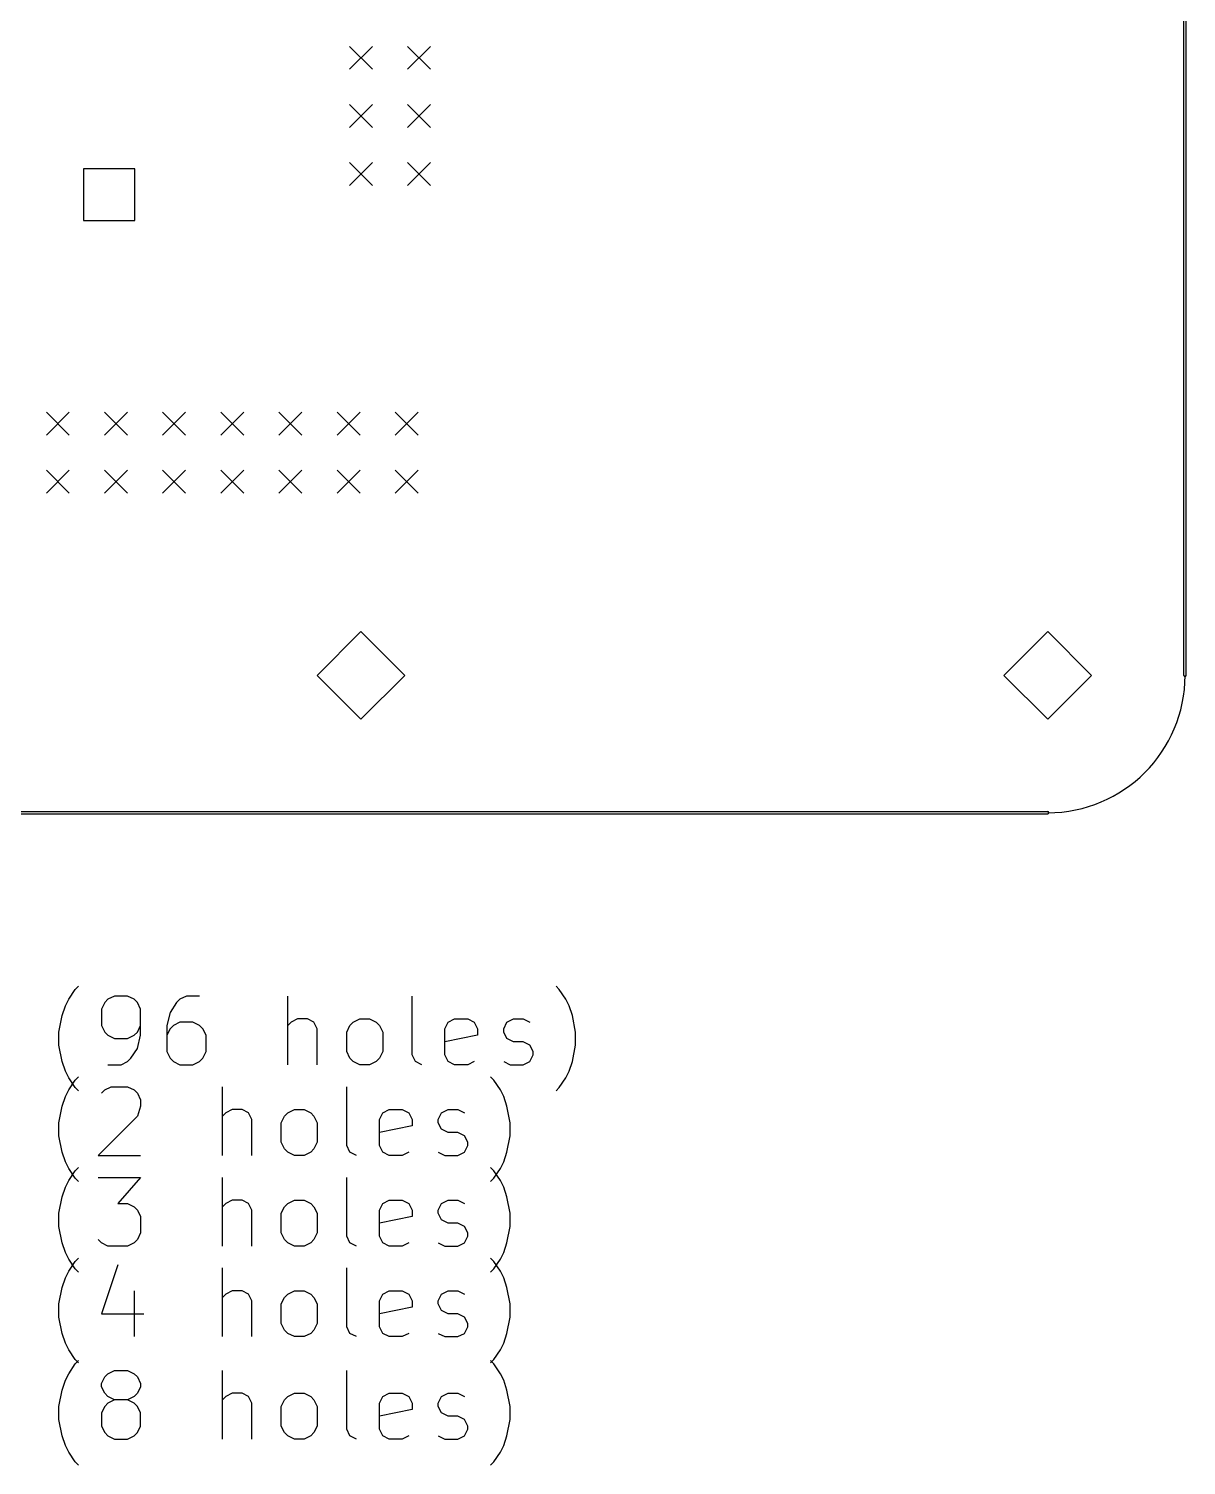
# Model space of a CAD drawing. Extents: x 6 to 105, y -134 to -10.
# Drawn here: x 54.5 to 105, y -133.5 to -70.8 of the extents above; entities that cross this region are included whole.
import ezdxf

# ---------------------------------------------------------------- set-up
doc = ezdxf.new("R2010")
doc.units = 0
doc.header["$MEASUREMENT"] = 0
doc.layers.add('BLACK', color=7, linetype='CONTINUOUS')

msp = doc.modelspace()

# ---------------------------------------------------------------- linework, layer by layer
at = {"layer": 'Black'}
for p, q in [((104.95, -99), (104.95, -16)), ((105.05, -99), (105.05, -16)), ((68.5, -71.52), (69.5, -72.52)), ((69.5, -71.52), (68.5, -72.52)), ((71.04, -71.52), (72.04, -72.52)), ((72.04, -71.52), (71.04, -72.52)), ((68.5, -74.06), (69.5, -75.06)), ((69.5, -74.06), (68.5, -75.06)), ((71.04, -74.06), (72.04, -75.06)), ((72.04, -74.06), (71.04, -75.06)), ((59.1225, -76.8775), (56.8775, -76.8775)), ((56.8775, -76.8775), (56.8775, -79.1225)), ((59.1225, -79.1225), (59.1225, -76.8775)), ((68.5, -76.6), (69.5, -77.6)), ((69.5, -76.6), (68.5, -77.6)), ((71.04, -76.6), (72.04, -77.6)), ((72.04, -76.6), (71.04, -77.6)), ((56.8775, -79.1225), (59.1225, -79.1225)), ((55.26, -87.5), (56.26, -88.5)), ((56.26, -87.5), (55.26, -88.5)), ((57.8, -87.5), (58.8, -88.5)), ((58.8, -87.5), (57.8, -88.5)), ((60.34, -87.5), (61.34, -88.5)), ((61.34, -87.5), (60.34, -88.5)), ((62.88, -87.5), (63.88, -88.5)), ((63.88, -87.5), (62.88, -88.5)), ((65.42, -87.5), (66.42, -88.5)), ((66.42, -87.5), (65.42, -88.5)), ((67.96, -87.5), (68.96, -88.5)), ((68.96, -87.5), (67.96, -88.5)), ((70.5, -87.5), (71.5, -88.5)), ((71.5, -87.5), (70.5, -88.5)), ((55.26, -90.04), (56.26, -91.04)), ((56.26, -90.04), (55.26, -91.04)), ((57.8, -90.04), (58.8, -91.04)), ((58.8, -90.04), (57.8, -91.04)), ((60.34, -90.04), (61.34, -91.04)), ((61.34, -90.04), (60.34, -91.04)), ((62.88, -90.04), (63.88, -91.04)), ((63.88, -90.04), (62.88, -91.04)), ((65.42, -90.04), (66.42, -91.04)), ((66.42, -90.04), (65.42, -91.04)), ((67.96, -90.04), (68.96, -91.04)), ((68.96, -90.04), (67.96, -91.04)), ((70.5, -90.04), (71.5, -91.04)), ((71.5, -90.04), (70.5, -91.04)), ((69, -97.0823), (67.0823, -99)), ((70.9177, -99), (69, -97.0823)), ((99, -97.0823), (97.0823, -99)), ((100.918, -99), (99, -97.0823)), ((67.0823, -99), (69, -100.918)), ((69, -100.918), (70.9177, -99)), ((97.0823, -99), (99, -100.918)), ((99, -100.918), (100.918, -99)), ((16, -104.95), (99, -104.95)), ((16, -105.05), (99, -105.05)), ((56.2357, -113.15), (56.5214, -112.721)), ((56.5214, -112.721), (56.6643, -112.579)), ((77.6643, -112.721), (77.5214, -112.579)), ((77.95, -113.15), (77.6643, -112.721)), ((55.95, -113.864), (56.0929, -113.436)), ((56.0929, -113.436), (56.2357, -113.15)), ((57.8071, -113.293), (57.6643, -113.579)), ((57.6643, -113.579), (57.6643, -114.293)), ((57.95, -113.15), (57.8071, -113.293)), ((58.2357, -113.007), (57.95, -113.15)), ((58.8071, -113.007), (58.2357, -113.007)), ((59.0929, -113.15), (58.8071, -113.007)), ((59.2357, -113.293), (59.0929, -113.15)), ((59.3786, -113.579), (59.2357, -113.293)), ((59.3786, -114.721), (59.3786, -113.579)), ((60.95, -113.293), (60.6643, -113.721)), ((61.0929, -113.15), (60.95, -113.293)), ((61.3786, -113.007), (61.0929, -113.15)), ((61.95, -113.007), (61.3786, -113.007)), ((65.8071, -116.007), (65.8071, -113.007)), ((71.2357, -115.579), (71.2357, -113.007)), ((78.0929, -113.436), (77.95, -113.15)), ((78.2357, -113.864), (78.0929, -113.436)), ((55.8071, -114.579), (55.95, -113.864)), ((60.6643, -113.721), (60.5214, -114.293)), ((61.0929, -114.15), (60.8071, -114.293)), ((61.6643, -114.15), (61.0929, -114.15)), ((61.95, -114.293), (61.6643, -114.15)), ((65.95, -114.15), (65.8071, -114.293)), ((66.2357, -114.007), (65.95, -114.15)), ((66.6643, -114.007), (66.2357, -114.007)), ((66.95, -114.15), (66.6643, -114.007)), ((67.0929, -114.436), (66.95, -114.15)), ((68.5214, -114.293), (68.6643, -114.15)), ((68.6643, -114.15), (68.95, -114.007)), ((68.95, -114.007), (69.3786, -114.007)), ((69.3786, -114.007), (69.6643, -114.15)), ((69.6643, -114.15), (69.8071, -114.293)), ((72.6643, -114.436), (72.8071, -114.15)), ((72.8071, -114.15), (73.0929, -114.007)), ((73.0929, -114.007), (73.6643, -114.007)), ((73.6643, -114.007), (73.95, -114.15)), ((73.95, -114.15), (74.0929, -114.436)), ((75.2357, -114.436), (75.3786, -114.15)), ((75.3786, -114.15), (75.6643, -114.007)), ((75.6643, -114.007), (76.0929, -114.007)), ((76.0929, -114.007), (76.3786, -114.15)), ((78.3786, -114.579), (78.2357, -113.864)), ((55.8071, -115.15), (55.8071, -114.579)), ((57.6643, -114.293), (57.8071, -114.579)), ((57.8071, -114.579), (57.95, -114.721)), ((57.95, -114.721), (58.2357, -114.864)), ((58.8071, -114.864), (59.0929, -114.721)), ((59.0929, -114.721), (59.2357, -114.579)), ((59.2357, -114.579), (59.3786, -114.293)), ((59.2357, -115.293), (59.3786, -114.721)), ((60.5214, -114.293), (60.5214, -115.436)), ((60.6643, -114.436), (60.5214, -114.721)), ((60.8071, -114.293), (60.6643, -114.436)), ((62.0929, -114.436), (61.95, -114.293)), ((62.2357, -114.721), (62.0929, -114.436)), ((62.2357, -115.436), (62.2357, -114.721)), ((67.0929, -116.007), (67.0929, -114.436)), ((68.3786, -114.579), (68.5214, -114.293)), ((68.3786, -115.436), (68.3786, -114.579)), ((69.8071, -114.293), (69.95, -114.579)), ((69.95, -114.579), (69.95, -115.436)), ((72.6643, -115.579), (72.6643, -114.436)), ((74.0929, -114.721), (72.6643, -115.007)), ((74.0929, -114.436), (74.0929, -114.721)), ((75.2357, -114.579), (75.2357, -114.436)), ((75.3786, -114.864), (75.2357, -114.579)), ((78.3786, -115.15), (78.3786, -114.579)), ((55.95, -115.864), (55.8071, -115.15)), ((58.2357, -114.864), (58.8071, -114.864)), ((58.95, -115.721), (59.2357, -115.293)), ((60.5214, -115.436), (60.6643, -115.721)), ((62.0929, -115.721), (62.2357, -115.436)), ((68.5214, -115.721), (68.3786, -115.436)), ((69.95, -115.436), (69.8071, -115.721)), ((75.6643, -115.007), (75.3786, -114.864)), ((76.0929, -115.007), (75.6643, -115.007)), ((76.3786, -115.15), (76.0929, -115.007)), ((76.5214, -115.436), (76.3786, -115.15)), ((76.5214, -115.579), (76.5214, -115.436)), ((78.2357, -115.864), (78.3786, -115.15)), ((56.0929, -116.293), (55.95, -115.864)), ((57.95, -116.007), (58.5214, -116.007)), ((58.5214, -116.007), (58.8071, -115.864)), ((58.8071, -115.864), (58.95, -115.721)), ((60.6643, -115.721), (60.8071, -115.864)), ((60.8071, -115.864), (61.0929, -116.007)), ((61.0929, -116.007), (61.6643, -116.007)), ((61.6643, -116.007), (61.95, -115.864)), ((61.95, -115.864), (62.0929, -115.721)), ((68.6643, -115.864), (68.5214, -115.721)), ((68.95, -116.007), (68.6643, -115.864)), ((69.3786, -116.007), (68.95, -116.007)), ((69.6643, -115.864), (69.3786, -116.007)), ((69.8071, -115.721), (69.6643, -115.864)), ((71.3786, -115.864), (71.2357, -115.579)), ((71.6643, -116.007), (71.3786, -115.864)), ((72.8071, -115.864), (72.6643, -115.579)), ((73.0929, -116.007), (72.8071, -115.864)), ((73.6643, -116.007), (73.0929, -116.007)), ((73.95, -115.864), (73.6643, -116.007)), ((75.2357, -115.864), (75.5214, -116.007)), ((75.5214, -116.007), (76.0929, -116.007)), ((76.0929, -116.007), (76.3786, -115.864)), ((76.3786, -115.864), (76.5214, -115.579)), ((78.0929, -116.293), (78.2357, -115.864)), ((56.2357, -116.579), (56.0929, -116.293)), ((56.5214, -117.007), (56.2357, -116.579)), ((56.2357, -117.11), (56.5214, -116.681)), ((56.5214, -116.681), (56.6643, -116.539)), ((74.8071, -116.681), (74.6643, -116.539)), ((75.0929, -117.11), (74.8071, -116.681)), ((77.6643, -117.007), (77.95, -116.579)), ((77.95, -116.579), (78.0929, -116.293)), ((56.0929, -117.396), (56.2357, -117.11)), ((56.6643, -117.15), (56.5214, -117.007)), ((57.6643, -117.253), (57.8071, -117.11)), ((57.8071, -117.11), (58.0929, -116.967)), ((58.0929, -116.967), (58.8071, -116.967)), ((58.8071, -116.967), (59.0929, -117.11)), ((59.0929, -117.11), (59.2357, -117.253)), ((59.2357, -117.253), (59.3786, -117.539)), ((62.95, -119.967), (62.95, -116.967)), ((68.3786, -119.539), (68.3786, -116.967)), ((75.2357, -117.396), (75.0929, -117.11)), ((77.5214, -117.15), (77.6643, -117.007)), ((55.8071, -118.539), (55.95, -117.824)), ((55.95, -117.824), (56.0929, -117.396)), ((59.3786, -117.824), (59.2357, -118.253)), ((59.3786, -117.539), (59.3786, -117.824)), ((63.3786, -117.967), (63.0929, -118.11)), ((63.8071, -117.967), (63.3786, -117.967)), ((64.0929, -118.11), (63.8071, -117.967)), ((65.8071, -118.11), (66.0929, -117.967)), ((66.0929, -117.967), (66.5214, -117.967)), ((66.5214, -117.967), (66.8071, -118.11)), ((69.95, -118.11), (70.2357, -117.967)), ((70.2357, -117.967), (70.8071, -117.967)), ((70.8071, -117.967), (71.0929, -118.11)), ((72.5214, -118.11), (72.8071, -117.967)), ((72.8071, -117.967), (73.2357, -117.967)), ((73.2357, -117.967), (73.5214, -118.11)), ((75.3786, -117.824), (75.2357, -117.396)), ((75.5214, -118.539), (75.3786, -117.824)), ((55.8071, -119.11), (55.8071, -118.539)), ((59.2357, -118.253), (57.5214, -119.967)), ((63.0929, -118.11), (62.95, -118.253)), ((64.2357, -118.396), (64.0929, -118.11)), ((64.2357, -119.967), (64.2357, -118.396)), ((65.5214, -118.539), (65.6643, -118.253)), ((65.5214, -119.396), (65.5214, -118.539)), ((65.6643, -118.253), (65.8071, -118.11)), ((66.8071, -118.11), (66.95, -118.253)), ((66.95, -118.253), (67.0929, -118.539)), ((67.0929, -118.539), (67.0929, -119.396)), ((69.8071, -118.396), (69.95, -118.11)), ((69.8071, -119.539), (69.8071, -118.396)), ((71.0929, -118.11), (71.2357, -118.396)), ((71.2357, -118.396), (71.2357, -118.681)), ((72.3786, -118.396), (72.5214, -118.11)), ((72.3786, -118.539), (72.3786, -118.396)), ((72.5214, -118.824), (72.3786, -118.539)), ((75.5214, -119.11), (75.5214, -118.539)), ((55.95, -119.824), (55.8071, -119.11)), ((71.2357, -118.681), (69.8071, -118.967)), ((72.8071, -118.967), (72.5214, -118.824)), ((73.2357, -118.967), (72.8071, -118.967)), ((73.5214, -119.11), (73.2357, -118.967)), ((73.6643, -119.396), (73.5214, -119.11)), ((75.3786, -119.824), (75.5214, -119.11)), ((56.0929, -120.253), (55.95, -119.824)), ((65.6643, -119.681), (65.5214, -119.396)), ((65.8071, -119.824), (65.6643, -119.681)), ((66.0929, -119.967), (65.8071, -119.824)), ((66.8071, -119.824), (66.5214, -119.967)), ((66.95, -119.681), (66.8071, -119.824)), ((67.0929, -119.396), (66.95, -119.681)), ((68.5214, -119.824), (68.3786, -119.539)), ((68.8071, -119.967), (68.5214, -119.824)), ((69.95, -119.824), (69.8071, -119.539)), ((70.2357, -119.967), (69.95, -119.824)), ((71.0929, -119.824), (70.8071, -119.967)), ((72.3786, -119.824), (72.6643, -119.967)), ((73.2357, -119.967), (73.5214, -119.824)), ((73.5214, -119.824), (73.6643, -119.539)), ((73.6643, -119.539), (73.6643, -119.396)), ((75.2357, -120.253), (75.3786, -119.824)), ((56.2357, -120.539), (56.0929, -120.253)), ((57.5214, -119.967), (59.3786, -119.967)), ((66.5214, -119.967), (66.0929, -119.967)), ((70.8071, -119.967), (70.2357, -119.967)), ((72.6643, -119.967), (73.2357, -119.967)), ((75.0929, -120.539), (75.2357, -120.253)), ((56.0929, -121.356), (56.2357, -121.07)), ((56.5214, -120.967), (56.2357, -120.539)), ((56.2357, -121.07), (56.5214, -120.641)), ((56.5214, -120.641), (56.6643, -120.499)), ((56.6643, -121.11), (56.5214, -120.967)), ((57.5214, -120.927), (59.3786, -120.927)), ((59.3786, -120.927), (58.3786, -122.07)), ((62.95, -123.927), (62.95, -120.927)), ((68.3786, -123.499), (68.3786, -120.927)), ((74.8071, -120.641), (74.6643, -120.499)), ((74.6643, -121.11), (74.8071, -120.967)), ((74.8071, -120.967), (75.0929, -120.539)), ((75.0929, -121.07), (74.8071, -120.641)), ((75.2357, -121.356), (75.0929, -121.07)), ((55.95, -121.784), (56.0929, -121.356)), ((75.3786, -121.784), (75.2357, -121.356)), ((55.8071, -122.499), (55.95, -121.784)), ((58.3786, -122.07), (58.8071, -122.07)), ((58.8071, -122.07), (59.0929, -122.213)), ((59.0929, -122.213), (59.2357, -122.356)), ((59.2357, -122.356), (59.3786, -122.641)), ((63.0929, -122.07), (62.95, -122.213)), ((63.3786, -121.927), (63.0929, -122.07)), ((63.8071, -121.927), (63.3786, -121.927)), ((64.0929, -122.07), (63.8071, -121.927)), ((64.2357, -122.356), (64.0929, -122.07)), ((64.2357, -123.927), (64.2357, -122.356)), ((65.5214, -122.499), (65.6643, -122.213)), ((65.6643, -122.213), (65.8071, -122.07)), ((65.8071, -122.07), (66.0929, -121.927)), ((66.0929, -121.927), (66.5214, -121.927)), ((66.5214, -121.927), (66.8071, -122.07)), ((66.8071, -122.07), (66.95, -122.213)), ((66.95, -122.213), (67.0929, -122.499)), ((69.8071, -122.356), (69.95, -122.07)), ((69.8071, -123.499), (69.8071, -122.356)), ((69.95, -122.07), (70.2357, -121.927)), ((70.2357, -121.927), (70.8071, -121.927)), ((70.8071, -121.927), (71.0929, -122.07)), ((71.0929, -122.07), (71.2357, -122.356)), ((71.2357, -122.356), (71.2357, -122.641)), ((72.3786, -122.356), (72.5214, -122.07)), ((72.3786, -122.499), (72.3786, -122.356)), ((72.5214, -122.07), (72.8071, -121.927)), ((72.8071, -121.927), (73.2357, -121.927)), ((73.2357, -121.927), (73.5214, -122.07)), ((75.5214, -122.499), (75.3786, -121.784)), ((55.8071, -123.07), (55.8071, -122.499)), ((59.3786, -122.641), (59.3786, -123.356)), ((65.5214, -123.356), (65.5214, -122.499)), ((67.0929, -122.499), (67.0929, -123.356)), ((71.2357, -122.641), (69.8071, -122.927)), ((72.5214, -122.784), (72.3786, -122.499)), ((72.8071, -122.927), (72.5214, -122.784)), ((73.2357, -122.927), (72.8071, -122.927)), ((73.5214, -123.07), (73.2357, -122.927)), ((75.5214, -123.07), (75.5214, -122.499)), ((55.95, -123.784), (55.8071, -123.07)), ((59.3786, -123.356), (59.2357, -123.641)), ((65.6643, -123.641), (65.5214, -123.356)), ((67.0929, -123.356), (66.95, -123.641)), ((68.5214, -123.784), (68.3786, -123.499)), ((69.95, -123.784), (69.8071, -123.499)), ((73.6643, -123.356), (73.5214, -123.07)), ((73.5214, -123.784), (73.6643, -123.499)), ((73.6643, -123.499), (73.6643, -123.356)), ((75.3786, -123.784), (75.5214, -123.07)), ((56.0929, -124.213), (55.95, -123.784)), ((56.2357, -124.499), (56.0929, -124.213)), ((57.6643, -123.784), (57.5214, -123.641)), ((57.95, -123.927), (57.6643, -123.784)), ((58.8071, -123.927), (57.95, -123.927)), ((59.0929, -123.784), (58.8071, -123.927)), ((59.2357, -123.641), (59.0929, -123.784)), ((65.8071, -123.784), (65.6643, -123.641)), ((66.0929, -123.927), (65.8071, -123.784)), ((66.5214, -123.927), (66.0929, -123.927)), ((66.8071, -123.784), (66.5214, -123.927)), ((66.95, -123.641), (66.8071, -123.784)), ((68.8071, -123.927), (68.5214, -123.784)), ((70.2357, -123.927), (69.95, -123.784)), ((70.8071, -123.927), (70.2357, -123.927)), ((71.0929, -123.784), (70.8071, -123.927)), ((72.3786, -123.784), (72.6643, -123.927)), ((72.6643, -123.927), (73.2357, -123.927)), ((73.2357, -123.927), (73.5214, -123.784)), ((75.0929, -124.499), (75.2357, -124.213)), ((75.2357, -124.213), (75.3786, -123.784)), ((56.5214, -124.927), (56.2357, -124.499)), ((56.2357, -125.03), (56.5214, -124.601)), ((56.5214, -124.601), (56.6643, -124.459)), ((58.3786, -124.744), (57.6643, -126.887)), ((74.8071, -124.601), (74.6643, -124.459)), ((74.8071, -124.927), (75.0929, -124.499)), ((75.0929, -125.03), (74.8071, -124.601)), ((55.95, -125.744), (56.0929, -125.316)), ((56.0929, -125.316), (56.2357, -125.03)), ((56.6643, -125.07), (56.5214, -124.927)), ((62.95, -127.887), (62.95, -124.887)), ((68.3786, -127.459), (68.3786, -124.887)), ((74.6643, -125.07), (74.8071, -124.927)), ((75.2357, -125.316), (75.0929, -125.03)), ((75.3786, -125.744), (75.2357, -125.316)), ((55.8071, -126.459), (55.95, -125.744)), ((59.0929, -125.887), (59.0929, -127.887)), ((63.0929, -126.03), (62.95, -126.173)), ((63.3786, -125.887), (63.0929, -126.03)), ((63.8071, -125.887), (63.3786, -125.887)), ((64.0929, -126.03), (63.8071, -125.887)), ((64.2357, -126.316), (64.0929, -126.03)), ((65.6643, -126.173), (65.8071, -126.03)), ((65.8071, -126.03), (66.0929, -125.887)), ((66.0929, -125.887), (66.5214, -125.887)), ((66.5214, -125.887), (66.8071, -126.03)), ((66.8071, -126.03), (66.95, -126.173)), ((69.8071, -126.316), (69.95, -126.03)), ((69.95, -126.03), (70.2357, -125.887)), ((70.2357, -125.887), (70.8071, -125.887)), ((70.8071, -125.887), (71.0929, -126.03)), ((71.0929, -126.03), (71.2357, -126.316)), ((72.3786, -126.316), (72.5214, -126.03)), ((72.5214, -126.03), (72.8071, -125.887)), ((72.8071, -125.887), (73.2357, -125.887)), ((73.2357, -125.887), (73.5214, -126.03)), ((75.5214, -126.459), (75.3786, -125.744)), ((55.8071, -127.03), (55.8071, -126.459)), ((64.2357, -127.887), (64.2357, -126.316)), ((65.5214, -126.459), (65.6643, -126.173)), ((65.5214, -127.316), (65.5214, -126.459)), ((66.95, -126.173), (67.0929, -126.459)), ((67.0929, -126.459), (67.0929, -127.316)), ((69.8071, -127.459), (69.8071, -126.316)), ((71.2357, -126.601), (69.8071, -126.887)), ((71.2357, -126.316), (71.2357, -126.601)), ((72.3786, -126.459), (72.3786, -126.316)), ((72.5214, -126.744), (72.3786, -126.459)), ((72.8071, -126.887), (72.5214, -126.744)), ((75.5214, -127.03), (75.5214, -126.459)), ((55.95, -127.744), (55.8071, -127.03)), ((57.6643, -126.887), (59.5214, -126.887)), ((65.6643, -127.601), (65.5214, -127.316)), ((67.0929, -127.316), (66.95, -127.601)), ((73.2357, -126.887), (72.8071, -126.887)), ((73.5214, -127.03), (73.2357, -126.887)), ((73.6643, -127.316), (73.5214, -127.03)), ((73.6643, -127.459), (73.6643, -127.316)), ((75.3786, -127.744), (75.5214, -127.03)), ((56.0929, -128.173), (55.95, -127.744)), ((65.8071, -127.744), (65.6643, -127.601)), ((66.0929, -127.887), (65.8071, -127.744)), ((66.5214, -127.887), (66.0929, -127.887)), ((66.8071, -127.744), (66.5214, -127.887)), ((66.95, -127.601), (66.8071, -127.744)), ((68.5214, -127.744), (68.3786, -127.459)), ((68.8071, -127.887), (68.5214, -127.744)), ((69.95, -127.744), (69.8071, -127.459)), ((70.2357, -127.887), (69.95, -127.744)), ((70.8071, -127.887), (70.2357, -127.887)), ((71.0929, -127.744), (70.8071, -127.887)), ((72.3786, -127.744), (72.6643, -127.887)), ((72.6643, -127.887), (73.2357, -127.887)), ((73.2357, -127.887), (73.5214, -127.744)), ((73.5214, -127.744), (73.6643, -127.459)), ((75.2357, -128.173), (75.3786, -127.744)), ((56.2357, -128.459), (56.0929, -128.173)), ((56.5214, -128.887), (56.2357, -128.459)), ((74.8071, -128.887), (75.0929, -128.459)), ((75.0929, -128.459), (75.2357, -128.173)), ((56.2357, -129.505), (56.5214, -129.076)), ((56.6643, -129.03), (56.5214, -128.887)), ((56.5214, -129.076), (56.6643, -128.934)), ((74.6643, -129.03), (74.8071, -128.887)), ((74.8071, -129.076), (74.6643, -128.934)), ((75.0929, -129.505), (74.8071, -129.076)), ((55.95, -130.219), (56.0929, -129.791)), ((56.0929, -129.791), (56.2357, -129.505)), ((57.6643, -129.934), (57.8071, -129.648)), ((57.8071, -129.648), (57.95, -129.505)), ((57.95, -129.505), (58.2357, -129.362)), ((58.2357, -129.362), (58.8071, -129.362)), ((58.8071, -129.362), (59.0929, -129.505)), ((59.0929, -129.505), (59.2357, -129.648)), ((59.2357, -129.648), (59.3786, -129.934)), ((62.95, -132.362), (62.95, -129.362)), ((68.3786, -131.934), (68.3786, -129.362)), ((75.2357, -129.791), (75.0929, -129.505)), ((75.3786, -130.219), (75.2357, -129.791)), ((55.8071, -130.934), (55.95, -130.219)), ((57.6643, -130.076), (57.6643, -129.934)), ((57.8071, -130.362), (57.6643, -130.076)), ((57.95, -130.505), (57.8071, -130.362)), ((58.2357, -130.648), (57.95, -130.505)), ((59.0929, -130.505), (58.8071, -130.648)), ((59.2357, -130.362), (59.0929, -130.505)), ((59.3786, -130.076), (59.2357, -130.362)), ((59.3786, -129.934), (59.3786, -130.076)), ((63.0929, -130.505), (62.95, -130.648)), ((63.3786, -130.362), (63.0929, -130.505)), ((63.8071, -130.362), (63.3786, -130.362)), ((64.0929, -130.505), (63.8071, -130.362)), ((64.2357, -130.791), (64.0929, -130.505)), ((65.6643, -130.648), (65.8071, -130.505)), ((65.8071, -130.505), (66.0929, -130.362)), ((66.0929, -130.362), (66.5214, -130.362)), ((66.5214, -130.362), (66.8071, -130.505)), ((66.8071, -130.505), (66.95, -130.648)), ((69.8071, -130.791), (69.95, -130.505)), ((69.95, -130.505), (70.2357, -130.362)), ((70.2357, -130.362), (70.8071, -130.362)), ((70.8071, -130.362), (71.0929, -130.505)), ((71.0929, -130.505), (71.2357, -130.791)), ((72.3786, -130.791), (72.5214, -130.505)), ((72.5214, -130.505), (72.8071, -130.362)), ((72.8071, -130.362), (73.2357, -130.362)), ((73.2357, -130.362), (73.5214, -130.505)), ((75.5214, -130.934), (75.3786, -130.219)), ((55.8071, -131.505), (55.8071, -130.934)), ((57.8071, -130.934), (57.6643, -131.219)), ((57.95, -130.791), (57.8071, -130.934)), ((58.2357, -130.648), (57.95, -130.791)), ((58.8071, -130.648), (58.2357, -130.648)), ((59.0929, -130.791), (58.8071, -130.648)), ((59.2357, -130.934), (59.0929, -130.791)), ((59.3786, -131.219), (59.2357, -130.934)), ((64.2357, -132.362), (64.2357, -130.791)), ((65.5214, -130.934), (65.6643, -130.648)), ((65.5214, -131.791), (65.5214, -130.934)), ((66.95, -130.648), (67.0929, -130.934)), ((67.0929, -130.934), (67.0929, -131.791)), ((69.8071, -131.934), (69.8071, -130.791)), ((71.2357, -131.076), (69.8071, -131.362)), ((71.2357, -130.791), (71.2357, -131.076)), ((72.3786, -130.934), (72.3786, -130.791)), ((72.5214, -131.219), (72.3786, -130.934)), ((75.5214, -131.505), (75.5214, -130.934)), ((55.95, -132.219), (55.8071, -131.505)), ((57.6643, -131.219), (57.6643, -131.791)), ((59.3786, -131.791), (59.3786, -131.219)), ((72.8071, -131.362), (72.5214, -131.219)), ((73.2357, -131.362), (72.8071, -131.362)), ((73.5214, -131.505), (73.2357, -131.362)), ((73.6643, -131.791), (73.5214, -131.505)), ((75.3786, -132.219), (75.5214, -131.505)), ((56.0929, -132.648), (55.95, -132.219)), ((57.6643, -131.791), (57.8071, -132.076)), ((57.8071, -132.076), (57.95, -132.219)), ((57.95, -132.219), (58.2357, -132.362)), ((58.2357, -132.362), (58.8071, -132.362)), ((58.8071, -132.362), (59.0929, -132.219)), ((59.0929, -132.219), (59.2357, -132.076)), ((59.2357, -132.076), (59.3786, -131.791)), ((65.6643, -132.076), (65.5214, -131.791)), ((65.8071, -132.219), (65.6643, -132.076)), ((66.0929, -132.362), (65.8071, -132.219)), ((66.5214, -132.362), (66.0929, -132.362)), ((66.8071, -132.219), (66.5214, -132.362)), ((66.95, -132.076), (66.8071, -132.219)), ((67.0929, -131.791), (66.95, -132.076)), ((68.5214, -132.219), (68.3786, -131.934)), ((68.8071, -132.362), (68.5214, -132.219)), ((69.95, -132.219), (69.8071, -131.934)), ((70.2357, -132.362), (69.95, -132.219)), ((70.8071, -132.362), (70.2357, -132.362)), ((71.0929, -132.219), (70.8071, -132.362)), ((72.3786, -132.219), (72.6643, -132.362)), ((72.6643, -132.362), (73.2357, -132.362)), ((73.2357, -132.362), (73.5214, -132.219)), ((73.5214, -132.219), (73.6643, -131.934)), ((73.6643, -131.934), (73.6643, -131.791)), ((75.2357, -132.648), (75.3786, -132.219)), ((56.2357, -132.934), (56.0929, -132.648)), ((56.5214, -133.362), (56.2357, -132.934)), ((74.8071, -133.362), (75.0929, -132.934)), ((75.0929, -132.934), (75.2357, -132.648)), ((56.6643, -133.505), (56.5214, -133.362)), ((74.6643, -133.505), (74.8071, -133.362))]:
    msp.add_line(p, q, dxfattribs=at)
for centre, radius, start, end in [((99, -99), 6, -90, 0), ((105, -99), 0.05, 180, 360), ((99, -105), 0.05, 270, 450)]:
    msp.add_arc(centre, radius, start, end, dxfattribs=at)

doc.saveas('drawing.dxf')
